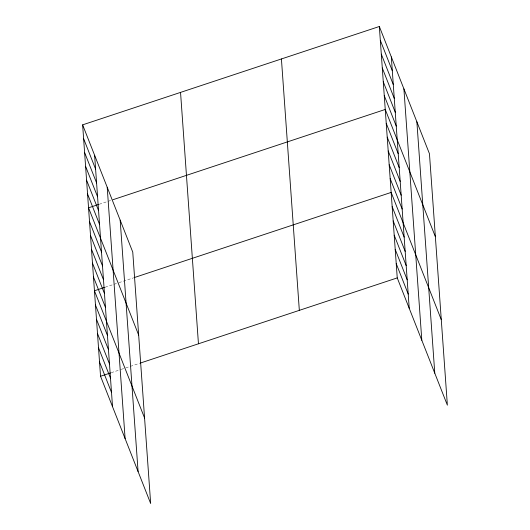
<?xml version="1.0" encoding="UTF-8"?>
<svg xmlns="http://www.w3.org/2000/svg" width="530" height="530" viewBox="0 0 530 530"><rect width="100%" height="100%" fill="white"/><g stroke="black" fill="none" stroke-linecap="round" stroke-linejoin="round"><path stroke-width="0.4" stroke-dasharray="2.65 1.99" d="M99.249 204.262L111.492 200.201M105.159 287.22L117.402 283.166M118.932 282.656L133.467 277.839M111.254 372.696L120.429 369.655M121.198 369.397L124.252 368.383M125.782 367.88L129.611 366.608M130.373 366.356L139.556 363.315"/><path stroke-width="0.79" d="M82.634 124.848L132.758 252.101L150.666 503.5L100.541 376.247L82.634 124.848L379.334 26.5L429.459 153.753L447.366 405.152L397.242 277.899L379.334 26.5M98.487 204.514L88.543 207.813L138.668 335.066M113.022 199.697L385.244 109.458L435.368 236.718M104.397 287.472L94.453 290.771L144.577 418.024M134.229 277.587L391.153 192.423L441.278 319.676M100.541 376.247L110.485 372.948M140.317 363.063L397.242 277.899M380.315 40.326L392.306 70.755M381.302 54.153L393.286 84.588M382.289 67.979L394.274 98.414M383.269 81.805L395.261 112.241M384.257 95.632L396.241 126.067M386.224 123.285L398.216 153.72M387.211 137.118L399.196 167.546M388.199 150.944L400.183 181.373M389.179 164.77L401.17 195.199M390.166 178.597L402.151 209.025M392.167 206.667L404.151 237.095M393.18 220.911L405.165 251.346M394.194 235.161L406.185 265.59M395.208 249.405L407.199 279.833M396.228 263.648L408.213 294.084M83.621 138.674L95.605 169.11M84.601 152.501L96.593 182.936M85.588 166.327L97.573 196.762M86.576 180.154L98.56 210.589M87.556 193.98L99.547 224.415M89.53 221.639L101.515 252.068M90.511 235.466L102.502 265.894M91.498 249.292L103.482 279.721M92.485 263.118L104.47 293.547M93.466 276.945L105.457 307.373M95.466 305.015L107.457 335.45M96.48 319.265L108.471 349.694M97.5 333.509L109.485 363.938M98.514 347.753L110.498 378.188M99.527 361.997L111.512 392.432M416.871 121.801L434.779 373.2M403.906 88.881L421.814 340.28M391.319 56.929L409.226 308.327M281.423 58.956L299.331 310.355M180.544 92.392L198.452 343.791M120.171 220.149L138.085 471.548M107.206 187.229L125.113 438.628M94.618 155.277L112.526 406.676"/></g></svg>
